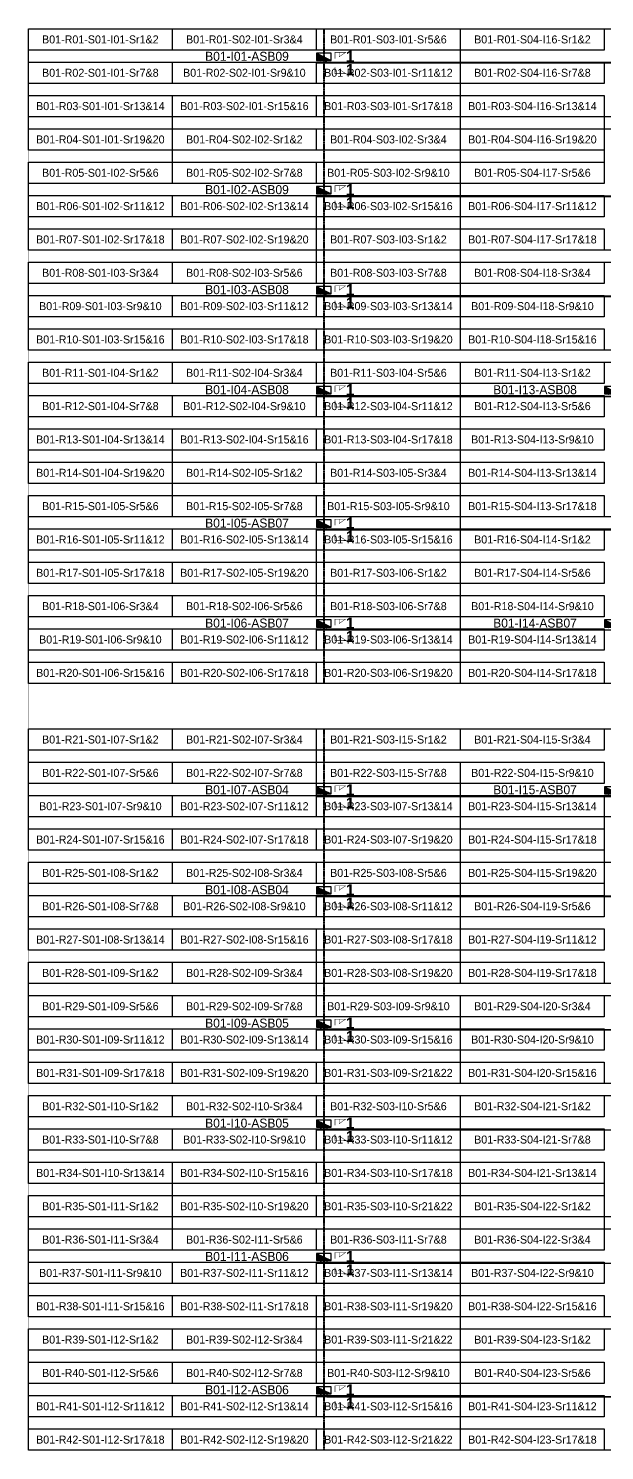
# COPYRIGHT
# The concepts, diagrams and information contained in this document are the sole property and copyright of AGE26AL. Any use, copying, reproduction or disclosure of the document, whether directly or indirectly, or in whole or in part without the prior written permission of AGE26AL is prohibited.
# Model space of a CAD drawing. Header units: metres. Extents: x 531856 to 532245, y 2674174 to 2674494.
# Drawn here: x 531856.2 to 531985.8, y 2674174.2 to 2674494.2 of the extents above; entities that cross this region are included whole.
import ezdxf
from ezdxf.enums import TextEntityAlignment as Align

# ---------------------------------------------------------------- set-up
doc = ezdxf.new("R2010")
doc.units = ezdxf.units.M
doc.linetypes.add('CENTER', pattern=[2, 1.25, -0.25, 0.25, -0.25])
doc.layers.add('Boundary-12.5 MW Block', color=6, linetype='Continuous', lineweight=9)
doc.layers.add('PILE', color=1, linetype='Continuous', lineweight=15)
for name, color, linetype in [('DC Trench BL-01', 40, 'Continuous'), ('E-Inverter Grouping', 2, 'Continuous'), ('Inverter Block-01', 7, 'Continuous'), ('LT Cable(AG) INV to LT Panel BL-01', 2, 'Continuous'), ('Messenger Wire Block-01 (Master Path)', 30, 'Continuous'), ('Messenger Wire Block-01 (MW Path)', 191, 'Continuous'), ('MMS Table Block-01', 8, 'Continuous'), ('Plan Line - DC BL-01', 40, 'Continuous'), ('Section Marking BL-01', 2, 'Continuous')]:
    doc.layers.add(name, color=color, linetype=linetype)
doc.styles.add('BoldTextStyle', font='arialbd.ttf')
doc.styles.get("Standard").update_dxf_attribs({"font": 'Adani Regular.ttf'})

# ---------------------------------------------------------------- blocks, each defined once
blk = doc.blocks.new('MMS Table (32.292 x 4.788)')
at = {"color": 0}
blk.add_lwpolyline([(0, -0.002), (0, 4.786), (32.292, 4.786), (32.292, -0.002)], close=True, dxfattribs=at)
at = {"color": 7}
blk.add_attdef('ID1', text='', height=1.8, dxfattribs=at).set_placement((16.146, 2.392), align=Align.MIDDLE_CENTER)
blk = doc.blocks.new('Inverter Block')
h = blk.add_hatch(color=0)
h.dxf.hatch_style = 1
h.paths.add_polyline_path([(-1.46, 2.27), (-1.46, 0.85), (1.46, 0.85)])
at = {"color": 0}
blk.add_lwpolyline([(1.46, 2.27), (-1.46, 2.27), (-1.46, 0.85), (1.46, 0.85)], close=True, dxfattribs=at)
blk.add_lwpolyline([(-1.46, 2.27), (1.46, 0.85)], dxfattribs=at)
at = {"layer": 'PILE'}
for centre in [(-0.61, 0.85), (0.61, 0.85)]:
    blk.add_circle(centre, 0.156, dxfattribs=at)
at = {"color": 7}
blk.add_attdef('ID', (-1.46, 3.01), '', height=1.8, dxfattribs=at)

msp = doc.modelspace()

# ---------------------------------------------------------------- linework, layer by layer
at = {"layer": 'Boundary-12.5 MW Block', "const_width": 0.05}
msp.add_lwpolyline([(531856.27, 2674494.08), (532244.88, 2674494.08), (532244.88, 2674174.29), (531856.27, 2674174.29)], close=True, dxfattribs=at)
at = {"layer": 'DC Trench BL-01', "color": 40, "const_width": 0.15}
for points in [[(531922.84, 2674494.08), (531922.54, 2674494.08), (531922.54, 2674346.79), (531922.84, 2674346.79)], [(531922.84, 2674336.58), (531922.54, 2674336.58), (531922.54, 2674174.29), (531922.84, 2674174.29)]]:
    msp.add_lwpolyline(points, close=True, dxfattribs=at)
at = {"layer": 'E-Inverter Grouping', "color": 3}
for points in [[(531953.35, 2674494.08), (531953.35, 2674474.29), (531888.56, 2674474.29), (531888.56, 2674466.79), (531856.27, 2674466.79), (531856.27, 2674494.08)], [(532050.52, 2674494.08), (532050.52, 2674474.29), (531985.74, 2674474.29), (531985.74, 2674466.79), (531953.45, 2674466.79), (531953.45, 2674494.08)], [(531953.35, 2674471.58), (531953.35, 2674451.79), (531920.96, 2674451.79), (531920.96, 2674444.29), (531856.27, 2674444.29), (531856.27, 2674464.08), (531888.66, 2674464.08), (531888.66, 2674471.58)], [(532050.52, 2674471.58), (532050.52, 2674451.79), (532018.13, 2674451.79), (532018.13, 2674444.29), (531953.45, 2674444.29), (531953.45, 2674464.08), (531985.84, 2674464.08), (531985.84, 2674471.58)], [(531953.35, 2674421.79), (531856.27, 2674421.79), (531856.27, 2674441.58), (531921.06, 2674441.58), (531921.06, 2674449.08), (531953.35, 2674449.08)], [(532050.52, 2674421.79), (531953.45, 2674421.79), (531953.45, 2674441.58), (532018.23, 2674441.58), (532018.23, 2674449.08), (532050.52, 2674449.08)], [(531953.35, 2674419.08), (531953.35, 2674399.29), (531888.56, 2674399.29), (531888.56, 2674391.79), (531856.27, 2674391.79), (531856.27, 2674419.08)], [(532018.13, 2674384.29), (531953.45, 2674384.29), (531953.45, 2674419.08), (532018.13, 2674419.08)], [(531953.35, 2674396.58), (531953.35, 2674376.79), (531920.96, 2674376.79), (531920.96, 2674369.29), (531856.27, 2674369.29), (531856.27, 2674389.08), (531888.66, 2674389.08), (531888.66, 2674396.58)], [(532018.13, 2674346.79), (531953.45, 2674346.79), (531953.45, 2674381.58), (532018.13, 2674381.58)], [(531953.35, 2674346.79), (531856.27, 2674346.79), (531856.27, 2674366.58), (531921.06, 2674366.58), (531921.06, 2674374.08), (531953.35, 2674374.08)], [(531920.96, 2674321.58), (531953.35, 2674321.58), (531953.35, 2674309.29), (531856.27, 2674309.29), (531856.27, 2674336.58), (531920.96, 2674336.58)], [(532018.13, 2674336.58), (532018.13, 2674316.79), (531985.74, 2674316.79), (531985.74, 2674301.79), (531953.45, 2674301.79), (531953.45, 2674324.29), (531921.06, 2674324.29), (531921.06, 2674336.58)], [(531953.35, 2674279.29), (531921.06, 2674279.29), (531921.06, 2674286.79), (531856.27, 2674286.79), (531856.27, 2674306.58), (531953.35, 2674306.58)], [(532050.52, 2674306.58), (532050.52, 2674286.79), (532018.13, 2674286.79), (532018.13, 2674279.29), (531953.45, 2674279.29), (531953.45, 2674299.08), (531985.84, 2674299.08), (531985.84, 2674306.58)], [(532050.52, 2674256.79), (531953.45, 2674256.79), (531953.45, 2674276.58), (532018.23, 2674276.58), (532018.23, 2674284.08), (532050.52, 2674284.08)]]:
    msp.add_lwpolyline(points, close=True, dxfattribs=at)
at = {"layer": 'E-Inverter Grouping'}
for points in [[(531920.96, 2674276.58), (531953.35, 2674276.58), (531953.35, 2674256.79), (531856.27, 2674256.79), (531856.27, 2674284.08), (531920.96, 2674284.08)], [(531953.35, 2674226.79), (531888.66, 2674226.79), (531888.66, 2674234.29), (531856.27, 2674234.29), (531856.27, 2674254.08), (531953.35, 2674254.08)], [(532050.52, 2674226.79), (531985.84, 2674226.79), (531985.84, 2674234.29), (531953.45, 2674234.29), (531953.45, 2674254.08), (532050.52, 2674254.08)], [(531953.35, 2674196.79), (531921.06, 2674196.79), (531921.06, 2674204.29), (531856.27, 2674204.29), (531856.27, 2674231.58), (531888.56, 2674231.58), (531888.56, 2674224.08), (531953.35, 2674224.08)], [(532050.52, 2674196.79), (532018.23, 2674196.79), (532018.23, 2674204.29), (531953.45, 2674204.29), (531953.45, 2674231.58), (531985.74, 2674231.58), (531985.74, 2674224.08), (532050.52, 2674224.08)], [(531920.96, 2674194.08), (531953.35, 2674194.08), (531953.35, 2674174.29), (531856.27, 2674174.29), (531856.27, 2674201.58), (531920.96, 2674201.58)], [(532018.13, 2674194.08), (532050.52, 2674194.08), (532050.52, 2674174.29), (531953.45, 2674174.29), (531953.45, 2674201.58), (532018.13, 2674201.58)]]:
    msp.add_lwpolyline(points, close=True, dxfattribs=at)
at = {"layer": 'LT Cable(AG) INV to LT Panel BL-01', "color": 2}
for points in [[(532041.28, 2674369.28), (532040.18, 2674369.28, -0.215162), (532039.5, 2674369.58), (532038.6, 2674370.61, 0.103275), (532038.24, 2674370.69), (532032.49, 2674370.69, -0.414214), (532031.59, 2674371.59), (532031.59, 2674382.87, -0.021393), (532031.59, 2674382.95), (532031.64, 2674383.46, 0.021393), (532031.64, 2674383.53), (532031.64, 2674485.59, 0.414214), (532030.74, 2674486.49), (531923.59, 2674486.49, -0.414214), (531922.69, 2674487.39), (531922.69, 2674487.73)], [(532041.28, 2674369.23), (532040.16, 2674369.23, -0.216034), (532039.49, 2674369.54), (532038.59, 2674370.56, 0.103275), (532038.23, 2674370.64), (532032.44, 2674370.64, -0.414214), (532031.54, 2674371.54), (532031.54, 2674382.88, -0.021393), (532031.54, 2674382.95), (532031.59, 2674383.46, 0.021393), (532031.59, 2674383.54), (532031.59, 2674455.54, 0.414214), (532030.69, 2674456.44), (531923.59, 2674456.44, -0.414214), (531922.69, 2674457.34), (531922.69, 2674457.73)], [(532043.27, 2674369.18), (532040.15, 2674369.18, -0.216919), (532039.47, 2674369.49), (532038.58, 2674370.51, 0.103275), (532038.22, 2674370.59), (532032.39, 2674370.59, -0.414214), (532031.49, 2674371.49), (532031.49, 2674382.88, -0.021393), (532031.49, 2674382.95), (532031.54, 2674383.46, 0.021393), (532031.54, 2674383.54), (532031.54, 2674432.99, 0.414214), (532030.64, 2674433.89), (531923.59, 2674433.89, -0.414214), (531922.69, 2674434.79), (531922.69, 2674435.23)], [(532043.27, 2674369.13), (532040.13, 2674369.13, -0.217817), (532039.45, 2674369.44), (532038.57, 2674370.46, 0.103275), (532038.21, 2674370.54), (532032.34, 2674370.54, -0.414214), (532031.44, 2674371.44), (532031.44, 2674382.88, -0.021393), (532031.44, 2674382.96), (532031.49, 2674383.46, 0.021393), (532031.49, 2674383.54), (532031.49, 2674410.44, 0.414214), (532030.59, 2674411.34), (531923.59, 2674411.34, -0.414214), (531922.69, 2674412.24), (531922.69, 2674412.73)], [(532045.43, 2674369.11), (532040.12, 2674369.11, -0.218271), (532039.44, 2674369.42), (532038.56, 2674370.44, 0.103275), (532038.2, 2674370.51), (532032.31, 2674370.51, -0.414214), (532031.41, 2674371.41), (532031.41, 2674382.88, -0.021393), (532031.42, 2674382.96), (532031.46, 2674383.46, 0.021393), (532031.46, 2674383.54), (532031.46, 2674387.92, 0.414214), (532030.56, 2674388.82), (532017.37, 2674388.82, 0.414214), (532016.47, 2674387.92), (532016.47, 2674382.22, -0.414214), (532015.57, 2674381.32), (531923.59, 2674381.32, -0.414214), (531922.69, 2674382.22), (531922.69, 2674382.73)], [(532045.43, 2674369.06), (532040.11, 2674369.06, -0.219189), (532039.42, 2674369.37), (532038.55, 2674370.39, 0.103275), (532038.19, 2674370.46), (532032.26, 2674370.46, -0.414214), (532031.36, 2674371.36), (532031.36, 2674382.88, -0.021393), (532031.37, 2674382.96), (532031.41, 2674383.47, 0.021393), (532031.41, 2674383.54), (532031.41, 2674387.87, 0.414214), (532030.51, 2674388.77), (532017.42, 2674388.77, 0.414214), (532016.52, 2674387.87), (532016.52, 2674359.67, -0.414214), (532015.62, 2674358.77), (531923.59, 2674358.77, -0.414214), (531922.69, 2674359.67), (531922.69, 2674360.23)], [(532046.31, 2674367.88), (532040.66, 2674367.88, -0.105798), (532040.29, 2674367.95), (532038.49, 2674368.76, 0.042157), (532038.33, 2674368.78), (532032.28, 2674368.78, 0.414214), (532031.38, 2674367.88), (532031.38, 2674338.22, 0.021647), (532031.38, 2674338.15), (532031.42, 2674337.65, -0.021647), (532031.43, 2674337.57), (532031.43, 2674322.38, -0.414214), (532030.53, 2674321.48), (531923.59, 2674321.48, -0.414214), (531922.69, 2674322.38), (531922.69, 2674322.73)], [(532046.31, 2674367.83), (532040.64, 2674367.83, -0.106135), (532040.28, 2674367.9), (532038.48, 2674368.71, 0.042157), (532038.33, 2674368.73), (532032.33, 2674368.73, 0.414214), (532031.43, 2674367.83), (532031.43, 2674338.23, 0.021647), (532031.43, 2674338.15), (532031.47, 2674337.65, -0.021647), (532031.48, 2674337.57), (532031.48, 2674299.83, -0.414214), (532030.58, 2674298.93), (531923.59, 2674298.93, -0.414214), (531922.69, 2674299.83), (531922.69, 2674300.23)], [(532044.37, 2674367.78), (532040.63, 2674367.78, -0.106475), (532040.26, 2674367.86), (532038.48, 2674368.66, 0.042157), (532038.33, 2674368.68), (532032.38, 2674368.68, 0.414214), (532031.48, 2674367.78), (532031.48, 2674338.23, 0.021647), (532031.48, 2674338.15), (532031.52, 2674337.65, -0.021647), (532031.53, 2674337.58), (532031.53, 2674269.78, -0.414214), (532030.63, 2674268.88), (531923.59, 2674268.88, -0.414214), (531922.69, 2674269.78), (531922.69, 2674270.23)], [(532044.37, 2674367.73), (532040.62, 2674367.73, -0.106819), (532040.25, 2674367.81), (532038.47, 2674368.61, 0.042157), (532038.32, 2674368.63), (532032.43, 2674368.63, 0.414214), (532031.53, 2674367.73), (532031.53, 2674338.23, 0.021647), (532031.53, 2674338.15), (532031.57, 2674337.66, -0.021647), (532031.58, 2674337.58), (532031.58, 2674247.23, -0.414214), (532030.68, 2674246.33), (531923.59, 2674246.33, -0.414214), (531922.69, 2674247.23), (531922.69, 2674247.73)], [(532042.3, 2674367.68), (532040.61, 2674367.68, -0.107167), (532040.24, 2674367.76), (532038.47, 2674368.56, 0.042157), (532038.32, 2674368.58), (532032.48, 2674368.58, 0.414214), (532031.58, 2674367.68), (532031.58, 2674338.23, 0.021647), (532031.58, 2674338.16), (532031.62, 2674337.66, -0.021647), (532031.63, 2674337.58), (532031.63, 2674217.18, -0.414214), (532030.73, 2674216.28), (531923.59, 2674216.28, -0.414214), (531922.69, 2674217.18), (531922.69, 2674217.73)], [(532042.3, 2674367.63), (532040.6, 2674367.63, -0.107518), (532040.23, 2674367.71), (532038.46, 2674368.51, 0.042157), (532038.31, 2674368.53), (532032.53, 2674368.53, 0.414214), (532031.63, 2674367.63), (532031.63, 2674338.24, 0.021647), (532031.63, 2674338.16), (532031.67, 2674337.66, -0.021647), (532031.68, 2674337.58), (532031.68, 2674187.13, -0.414214), (532030.78, 2674186.23), (531923.59, 2674186.23, -0.414214), (531922.69, 2674187.13), (531922.69, 2674187.73)]]:
    msp.add_lwpolyline(points, format="xyb", dxfattribs=at)
at = {"layer": 'Messenger Wire Block-01 (Master Path)'}
for points in [[(531921.06, 2674486.38), (532031.53, 2674486.38)], [(531921.06, 2674456.38), (532031.53, 2674456.38)], [(531921.06, 2674433.88), (532031.53, 2674433.88)], [(531921.06, 2674411.38), (532031.53, 2674411.38)], [(531921.06, 2674381.38), (532016.41, 2674381.38)], [(531921.06, 2674358.88), (532016.41, 2674358.88)], [(531921.06, 2674321.38), (532031.53, 2674321.38)], [(531921.06, 2674298.88), (532031.53, 2674298.88)], [(531921.06, 2674268.88), (532031.53, 2674268.88)], [(531921.06, 2674246.38), (532031.53, 2674246.38)], [(531921.06, 2674216.38), (532031.53, 2674216.38)], [(531921.06, 2674186.38), (532031.53, 2674186.38)]]:
    msp.add_lwpolyline(points, dxfattribs=at)
at = {"layer": 'Messenger Wire Block-01 (MW Path)', "const_width": 0.1}
for points in [[(531921.06, 2674486.38), (532031.53, 2674486.38)], [(531921.06, 2674456.38), (532031.53, 2674456.38)], [(531921.06, 2674433.88), (532031.53, 2674433.88)], [(531921.06, 2674411.38), (532031.53, 2674411.38)], [(531921.06, 2674381.38), (532016.41, 2674381.38)], [(531921.06, 2674358.88), (532016.41, 2674358.88)], [(531921.06, 2674321.38), (532031.53, 2674321.38)], [(531921.06, 2674298.88), (532031.53, 2674298.88)], [(531921.06, 2674268.88), (532031.53, 2674268.88)], [(531921.06, 2674246.38), (532031.53, 2674246.38)], [(531921.06, 2674216.38), (532031.53, 2674216.38)], [(531921.06, 2674186.38), (532031.53, 2674186.38)]]:
    msp.add_lwpolyline(points, dxfattribs=at)
at = {"layer": 'Plan Line - DC BL-01', "color": 6, "linetype": 'CENTER'}
for points in [[(531922.69, 2674494.08), (531922.69, 2674346.79)], [(531922.69, 2674336.58), (531922.69, 2674174.29)]]:
    msp.add_lwpolyline(points, dxfattribs=at)
at = {"layer": 'Section Marking BL-01', "color": 94, "lineweight": 35, "true_color": 0x00a500, "const_width": 0.1}
for points in [[(531925.19, 2674487.38), (531925.19, 2674488.77), (531927.59, 2674488.77), (531926.11, 2674487.76), (531926.11, 2674488.77)], [(531925.19, 2674485.38), (531925.19, 2674483.99), (531927.59, 2674483.99), (531926.11, 2674485), (531926.11, 2674483.99)], [(531925.19, 2674457.38), (531925.19, 2674458.77), (531927.59, 2674458.77), (531926.11, 2674457.76), (531926.11, 2674458.77)], [(531925.19, 2674455.38), (531925.19, 2674453.99), (531927.59, 2674453.99), (531926.11, 2674455), (531926.11, 2674453.99)], [(531925.19, 2674434.88), (531925.19, 2674436.27), (531927.59, 2674436.27), (531926.11, 2674435.26), (531926.11, 2674436.27)], [(531925.19, 2674432.88), (531925.19, 2674431.49), (531927.59, 2674431.49), (531926.11, 2674432.5), (531926.11, 2674431.49)], [(531925.19, 2674412.38), (531925.19, 2674413.77), (531927.59, 2674413.77), (531926.11, 2674412.76), (531926.11, 2674413.77)], [(531925.19, 2674410.38), (531925.19, 2674408.99), (531927.59, 2674408.99), (531926.11, 2674410), (531926.11, 2674408.99)], [(531925.19, 2674382.38), (531925.19, 2674383.77), (531927.59, 2674383.77), (531926.11, 2674382.76), (531926.11, 2674383.77)], [(531925.19, 2674380.38), (531925.19, 2674378.99), (531927.59, 2674378.99), (531926.11, 2674380), (531926.11, 2674378.99)], [(531925.19, 2674359.88), (531925.19, 2674361.27), (531927.59, 2674361.27), (531926.11, 2674360.26), (531926.11, 2674361.27)], [(531925.19, 2674357.88), (531925.19, 2674356.49), (531927.59, 2674356.49), (531926.11, 2674357.5), (531926.11, 2674356.49)], [(531925.19, 2674322.38), (531925.19, 2674323.77), (531927.59, 2674323.77), (531926.11, 2674322.76), (531926.11, 2674323.77)], [(531925.19, 2674320.38), (531925.19, 2674318.99), (531927.59, 2674318.99), (531926.11, 2674320), (531926.11, 2674318.99)], [(531925.19, 2674299.88), (531925.19, 2674301.27), (531927.59, 2674301.27), (531926.11, 2674300.26), (531926.11, 2674301.27)], [(531925.19, 2674297.88), (531925.19, 2674296.49), (531927.59, 2674296.49), (531926.11, 2674297.5), (531926.11, 2674296.49)], [(531925.19, 2674269.88), (531925.19, 2674271.27), (531927.59, 2674271.27), (531926.11, 2674270.26), (531926.11, 2674271.27)], [(531925.19, 2674267.88), (531925.19, 2674266.49), (531927.59, 2674266.49), (531926.11, 2674267.5), (531926.11, 2674266.49)], [(531925.19, 2674247.38), (531925.19, 2674248.77), (531927.59, 2674248.77), (531926.11, 2674247.76), (531926.11, 2674248.77)], [(531925.19, 2674245.38), (531925.19, 2674243.99), (531927.59, 2674243.99), (531926.11, 2674245), (531926.11, 2674243.99)], [(531925.19, 2674217.38), (531925.19, 2674218.77), (531927.59, 2674218.77), (531926.11, 2674217.76), (531926.11, 2674218.77)], [(531925.19, 2674215.38), (531925.19, 2674213.99), (531927.59, 2674213.99), (531926.11, 2674215), (531926.11, 2674213.99)], [(531925.19, 2674187.38), (531925.19, 2674188.77), (531927.59, 2674188.77), (531926.11, 2674187.76), (531926.11, 2674188.77)], [(531925.19, 2674185.38), (531925.19, 2674183.99), (531927.59, 2674183.99), (531926.11, 2674185), (531926.11, 2674183.99)]]:
    msp.add_lwpolyline(points, dxfattribs=at)

# ---------------------------------------------------------------- block references
at = {"layer": 'Inverter Block-01'}
ref = msp.add_blockref('Inverter Block', (531922.69, 2674486.02), dxfattribs=dict(at, xscale=1.124999999976148, yscale=1.124999999976148, zscale=1.124999999976148))
ref.add_attrib('ID', 'B01-I01-ASB09', (531895.99, 2674486.87), dxfattribs={"layer": '0', "color": 7, "height": 2.025})
ref = msp.add_blockref('Inverter Block', (531922.69, 2674456.02), dxfattribs=dict(at, xscale=1.124999999976148, yscale=1.124999999976148, zscale=1.124999999976148))
ref.add_attrib('ID', 'B01-I02-ASB09', (531895.99, 2674456.87), dxfattribs={"layer": '0', "color": 7, "height": 2.025})
ref = msp.add_blockref('Inverter Block', (531922.69, 2674433.52), dxfattribs=dict(at, xscale=1.124999999976148, yscale=1.124999999976148, zscale=1.124999999976148))
ref.add_attrib('ID', 'B01-I03-ASB08', (531895.99, 2674434.37), dxfattribs={"layer": '0', "color": 7, "height": 2.025})
ref = msp.add_blockref('Inverter Block', (531922.69, 2674411.02), dxfattribs=dict(at, xscale=1.124999999976148, yscale=1.124999999976148, zscale=1.124999999976148))
ref.add_attrib('ID', 'B01-I04-ASB08', (531895.99, 2674411.87), dxfattribs={"layer": '0', "color": 7, "height": 2.025})
ref = msp.add_blockref('Inverter Block', (531987.48, 2674411.02), dxfattribs=dict(at, xscale=1.124999999976148, yscale=1.124999999976148, zscale=1.124999999976148))
ref.add_attrib('ID', 'B01-I13-ASB08', (531960.77, 2674411.87), dxfattribs={"layer": '0', "color": 7, "height": 2.025})
ref = msp.add_blockref('Inverter Block', (531922.69, 2674381.02), dxfattribs=dict(at, xscale=1.124999999976148, yscale=1.124999999976148, zscale=1.124999999976148))
ref.add_attrib('ID', 'B01-I05-ASB07', (531895.99, 2674381.87), dxfattribs={"layer": '0', "color": 7, "height": 2.025})
ref = msp.add_blockref('Inverter Block', (531922.69, 2674358.52), dxfattribs=dict(at, xscale=1.124999999976148, yscale=1.124999999976148, zscale=1.124999999976148))
ref.add_attrib('ID', 'B01-I06-ASB07', (531895.99, 2674359.37), dxfattribs={"layer": '0', "color": 7, "height": 2.025})
ref = msp.add_blockref('Inverter Block', (531987.48, 2674358.52), dxfattribs=dict(at, xscale=1.124999999976148, yscale=1.124999999976148, zscale=1.124999999976148))
ref.add_attrib('ID', 'B01-I14-ASB07', (531960.77, 2674359.37), dxfattribs={"layer": '0', "color": 7, "height": 2.025})
ref = msp.add_blockref('Inverter Block', (531922.69, 2674321.02), dxfattribs=dict(at, xscale=1.124999999976148, yscale=1.124999999976148, zscale=1.124999999976148))
ref.add_attrib('ID', 'B01-I07-ASB04', (531895.99, 2674321.87), dxfattribs={"layer": '0', "color": 7, "height": 2.025})
ref = msp.add_blockref('Inverter Block', (531987.48, 2674321.02), dxfattribs=dict(at, xscale=1.124999999976148, yscale=1.124999999976148, zscale=1.124999999976148))
ref.add_attrib('ID', 'B01-I15-ASB07', (531960.77, 2674321.87), dxfattribs={"layer": '0', "color": 7, "height": 2.025})
ref = msp.add_blockref('Inverter Block', (531922.69, 2674298.52), dxfattribs=dict(at, xscale=1.124999999976148, yscale=1.124999999976148, zscale=1.124999999976148))
ref.add_attrib('ID', 'B01-I08-ASB04', (531895.99, 2674299.37), dxfattribs={"layer": '0', "color": 7, "height": 2.025})
ref = msp.add_blockref('Inverter Block', (531922.69, 2674268.52), dxfattribs=dict(at, xscale=1.124999999976148, yscale=1.124999999976148, zscale=1.124999999976148))
ref.add_attrib('ID', 'B01-I09-ASB05', (531895.99, 2674269.37), dxfattribs={"layer": '0', "color": 7, "height": 2.025})
ref = msp.add_blockref('Inverter Block', (531922.69, 2674246.02), dxfattribs=dict(at, xscale=1.124999999976148, yscale=1.124999999976148, zscale=1.124999999976148))
ref.add_attrib('ID', 'B01-I10-ASB05', (531895.99, 2674246.87), dxfattribs={"layer": '0', "color": 7, "height": 2.025})
ref = msp.add_blockref('Inverter Block', (531922.69, 2674216.02), dxfattribs=dict(at, xscale=1.124999999976148, yscale=1.124999999976148, zscale=1.124999999976148))
ref.add_attrib('ID', 'B01-I11-ASB06', (531895.99, 2674216.87), dxfattribs={"layer": '0', "color": 7, "height": 2.025})
ref = msp.add_blockref('Inverter Block', (531922.69, 2674186.02), dxfattribs=dict(at, xscale=1.124999999976148, yscale=1.124999999976148, zscale=1.124999999976148))
ref.add_attrib('ID', 'B01-I12-ASB06', (531895.99, 2674186.87), dxfattribs={"layer": '0', "color": 7, "height": 2.025})
at = {"layer": 'MMS Table Block-01'}
for p, values in [((531856.27, 2674489.29), {'ID1': 'B01-R01-S01-I01-Sr1&2'}), ((531888.66, 2674489.29), {'ID1': 'B01-R01-S02-I01-Sr3&4'}), ((531921.06, 2674489.29), {'ID1': 'B01-R01-S03-I01-Sr5&6'}), ((531953.45, 2674489.29), {'ID1': 'B01-R01-S04-I16-Sr1&2'}), ((531856.27, 2674481.79), {'ID1': 'B01-R02-S01-I01-Sr7&8'}), ((531888.66, 2674481.79), {'ID1': 'B01-R02-S02-I01-Sr9&10'}), ((531921.06, 2674481.79), {'ID1': 'B01-R02-S03-I01-Sr11&12'}), ((531953.45, 2674481.79), {'ID1': 'B01-R02-S04-I16-Sr7&8'}), ((531856.27, 2674474.29), {'ID1': 'B01-R03-S01-I01-Sr13&14'}), ((531888.66, 2674474.29), {'ID1': 'B01-R03-S02-I01-Sr15&16'}), ((531921.06, 2674474.29), {'ID1': 'B01-R03-S03-I01-Sr17&18'}), ((531953.45, 2674474.29), {'ID1': 'B01-R03-S04-I16-Sr13&14'}), ((531856.27, 2674466.79), {'ID1': 'B01-R04-S01-I01-Sr19&20'}), ((531888.66, 2674466.79), {'ID1': 'B01-R04-S02-I02-Sr1&2'}), ((531921.06, 2674466.79), {'ID1': 'B01-R04-S03-I02-Sr3&4'}), ((531953.45, 2674466.79), {'ID1': 'B01-R04-S04-I16-Sr19&20'}), ((531856.27, 2674459.29), {'ID1': 'B01-R05-S01-I02-Sr5&6'}), ((531888.66, 2674459.29), {'ID1': 'B01-R05-S02-I02-Sr7&8'}), ((531921.06, 2674459.29), {'ID1': 'B01-R05-S03-I02-Sr9&10'}), ((531953.45, 2674459.29), {'ID1': 'B01-R05-S04-I17-Sr5&6'}), ((531856.27, 2674451.79), {'ID1': 'B01-R06-S01-I02-Sr11&12'}), ((531888.66, 2674451.79), {'ID1': 'B01-R06-S02-I02-Sr13&14'}), ((531921.06, 2674451.79), {'ID1': 'B01-R06-S03-I02-Sr15&16'}), ((531953.45, 2674451.79), {'ID1': 'B01-R06-S04-I17-Sr11&12'}), ((531856.27, 2674444.29), {'ID1': 'B01-R07-S01-I02-Sr17&18'}), ((531888.66, 2674444.29), {'ID1': 'B01-R07-S02-I02-Sr19&20'}), ((531921.06, 2674444.29), {'ID1': 'B01-R07-S03-I03-Sr1&2'}), ((531953.45, 2674444.29), {'ID1': 'B01-R07-S04-I17-Sr17&18'}), ((531856.27, 2674436.79), {'ID1': 'B01-R08-S01-I03-Sr3&4'}), ((531888.66, 2674436.79), {'ID1': 'B01-R08-S02-I03-Sr5&6'}), ((531921.06, 2674436.79), {'ID1': 'B01-R08-S03-I03-Sr7&8'}), ((531953.45, 2674436.79), {'ID1': 'B01-R08-S04-I18-Sr3&4'}), ((531856.27, 2674429.29), {'ID1': 'B01-R09-S01-I03-Sr9&10'}), ((531888.66, 2674429.29), {'ID1': 'B01-R09-S02-I03-Sr11&12'}), ((531921.06, 2674429.29), {'ID1': 'B01-R09-S03-I03-Sr13&14'}), ((531953.45, 2674429.29), {'ID1': 'B01-R09-S04-I18-Sr9&10'}), ((531856.27, 2674421.79), {'ID1': 'B01-R10-S01-I03-Sr15&16'}), ((531888.66, 2674421.79), {'ID1': 'B01-R10-S02-I03-Sr17&18'}), ((531921.06, 2674421.79), {'ID1': 'B01-R10-S03-I03-Sr19&20'}), ((531953.45, 2674421.79), {'ID1': 'B01-R10-S04-I18-Sr15&16'}), ((531856.27, 2674414.29), {'ID1': 'B01-R11-S01-I04-Sr1&2'}), ((531888.66, 2674414.29), {'ID1': 'B01-R11-S02-I04-Sr3&4'}), ((531921.06, 2674414.29), {'ID1': 'B01-R11-S03-I04-Sr5&6'}), ((531953.45, 2674414.29), {'ID1': 'B01-R11-S04-I13-Sr1&2'}), ((531856.27, 2674406.79), {'ID1': 'B01-R12-S01-I04-Sr7&8'}), ((531888.66, 2674406.79), {'ID1': 'B01-R12-S02-I04-Sr9&10'}), ((531921.06, 2674406.79), {'ID1': 'B01-R12-S03-I04-Sr11&12'}), ((531953.45, 2674406.79), {'ID1': 'B01-R12-S04-I13-Sr5&6'}), ((531856.27, 2674399.29), {'ID1': 'B01-R13-S01-I04-Sr13&14'}), ((531888.66, 2674399.29), {'ID1': 'B01-R13-S02-I04-Sr15&16'}), ((531921.06, 2674399.29), {'ID1': 'B01-R13-S03-I04-Sr17&18'}), ((531953.45, 2674399.29), {'ID1': 'B01-R13-S04-I13-Sr9&10'}), ((531856.27, 2674391.79), {'ID1': 'B01-R14-S01-I04-Sr19&20'}), ((531888.66, 2674391.79), {'ID1': 'B01-R14-S02-I05-Sr1&2'}), ((531921.06, 2674391.79), {'ID1': 'B01-R14-S03-I05-Sr3&4'}), ((531953.45, 2674391.79), {'ID1': 'B01-R14-S04-I13-Sr13&14'}), ((531856.27, 2674384.29), {'ID1': 'B01-R15-S01-I05-Sr5&6'}), ((531888.66, 2674384.29), {'ID1': 'B01-R15-S02-I05-Sr7&8'}), ((531921.06, 2674384.29), {'ID1': 'B01-R15-S03-I05-Sr9&10'}), ((531953.45, 2674384.29), {'ID1': 'B01-R15-S04-I13-Sr17&18'}), ((531856.27, 2674376.79), {'ID1': 'B01-R16-S01-I05-Sr11&12'}), ((531888.66, 2674376.79), {'ID1': 'B01-R16-S02-I05-Sr13&14'}), ((531921.06, 2674376.79), {'ID1': 'B01-R16-S03-I05-Sr15&16'}), ((531953.45, 2674376.79), {'ID1': 'B01-R16-S04-I14-Sr1&2'}), ((531856.27, 2674369.29), {'ID1': 'B01-R17-S01-I05-Sr17&18'}), ((531888.66, 2674369.29), {'ID1': 'B01-R17-S02-I05-Sr19&20'}), ((531921.06, 2674369.29), {'ID1': 'B01-R17-S03-I06-Sr1&2'}), ((531953.45, 2674369.29), {'ID1': 'B01-R17-S04-I14-Sr5&6'}), ((531856.27, 2674361.79), {'ID1': 'B01-R18-S01-I06-Sr3&4'}), ((531888.66, 2674361.79), {'ID1': 'B01-R18-S02-I06-Sr5&6'}), ((531921.06, 2674361.79), {'ID1': 'B01-R18-S03-I06-Sr7&8'}), ((531953.45, 2674361.79), {'ID1': 'B01-R18-S04-I14-Sr9&10'}), ((531856.27, 2674354.29), {'ID1': 'B01-R19-S01-I06-Sr9&10'}), ((531888.66, 2674354.29), {'ID1': 'B01-R19-S02-I06-Sr11&12'}), ((531921.06, 2674354.29), {'ID1': 'B01-R19-S03-I06-Sr13&14'}), ((531953.45, 2674354.29), {'ID1': 'B01-R19-S04-I14-Sr13&14'}), ((531856.27, 2674346.79), {'ID1': 'B01-R20-S01-I06-Sr15&16'}), ((531888.66, 2674346.79), {'ID1': 'B01-R20-S02-I06-Sr17&18'}), ((531921.06, 2674346.79), {'ID1': 'B01-R20-S03-I06-Sr19&20'}), ((531953.45, 2674346.79), {'ID1': 'B01-R20-S04-I14-Sr17&18'}), ((531856.27, 2674331.79), {'ID1': 'B01-R21-S01-I07-Sr1&2'}), ((531888.66, 2674331.79), {'ID1': 'B01-R21-S02-I07-Sr3&4'}), ((531921.06, 2674331.79), {'ID1': 'B01-R21-S03-I15-Sr1&2'}), ((531953.45, 2674331.79), {'ID1': 'B01-R21-S04-I15-Sr3&4'}), ((531856.27, 2674324.29), {'ID1': 'B01-R22-S01-I07-Sr5&6'}), ((531888.66, 2674324.29), {'ID1': 'B01-R22-S02-I07-Sr7&8'}), ((531921.06, 2674324.29), {'ID1': 'B01-R22-S03-I15-Sr7&8'}), ((531953.45, 2674324.29), {'ID1': 'B01-R22-S04-I15-Sr9&10'}), ((531856.27, 2674316.79), {'ID1': 'B01-R23-S01-I07-Sr9&10'}), ((531888.66, 2674316.79), {'ID1': 'B01-R23-S02-I07-Sr11&12'}), ((531921.06, 2674316.79), {'ID1': 'B01-R23-S03-I07-Sr13&14'}), ((531953.45, 2674316.79), {'ID1': 'B01-R23-S04-I15-Sr13&14'}), ((531856.27, 2674309.29), {'ID1': 'B01-R24-S01-I07-Sr15&16'}), ((531888.66, 2674309.29), {'ID1': 'B01-R24-S02-I07-Sr17&18'}), ((531921.06, 2674309.29), {'ID1': 'B01-R24-S03-I07-Sr19&20'}), ((531953.45, 2674309.29), {'ID1': 'B01-R24-S04-I15-Sr17&18'}), ((531856.27, 2674301.79), {'ID1': 'B01-R25-S01-I08-Sr1&2'}), ((531888.66, 2674301.79), {'ID1': 'B01-R25-S02-I08-Sr3&4'}), ((531921.06, 2674301.79), {'ID1': 'B01-R25-S03-I08-Sr5&6'}), ((531953.45, 2674301.79), {'ID1': 'B01-R25-S04-I15-Sr19&20'}), ((531856.27, 2674294.29), {'ID1': 'B01-R26-S01-I08-Sr7&8'}), ((531888.66, 2674294.29), {'ID1': 'B01-R26-S02-I08-Sr9&10'}), ((531921.06, 2674294.29), {'ID1': 'B01-R26-S03-I08-Sr11&12'}), ((531953.45, 2674294.29), {'ID1': 'B01-R26-S04-I19-Sr5&6'}), ((531856.27, 2674286.79), {'ID1': 'B01-R27-S01-I08-Sr13&14'}), ((531888.66, 2674286.79), {'ID1': 'B01-R27-S02-I08-Sr15&16'}), ((531921.06, 2674286.79), {'ID1': 'B01-R27-S03-I08-Sr17&18'}), ((531953.45, 2674286.79), {'ID1': 'B01-R27-S04-I19-Sr11&12'}), ((531856.27, 2674279.29), {'ID1': 'B01-R28-S01-I09-Sr1&2'}), ((531888.66, 2674279.29), {'ID1': 'B01-R28-S02-I09-Sr3&4'}), ((531921.06, 2674279.29), {'ID1': 'B01-R28-S03-I08-Sr19&20'}), ((531953.45, 2674279.29), {'ID1': 'B01-R28-S04-I19-Sr17&18'}), ((531856.27, 2674271.79), {'ID1': 'B01-R29-S01-I09-Sr5&6'}), ((531888.66, 2674271.79), {'ID1': 'B01-R29-S02-I09-Sr7&8'}), ((531921.06, 2674271.79), {'ID1': 'B01-R29-S03-I09-Sr9&10'}), ((531953.45, 2674271.79), {'ID1': 'B01-R29-S04-I20-Sr3&4'}), ((531856.27, 2674264.29), {'ID1': 'B01-R30-S01-I09-Sr11&12'}), ((531888.66, 2674264.29), {'ID1': 'B01-R30-S02-I09-Sr13&14'}), ((531921.06, 2674264.29), {'ID1': 'B01-R30-S03-I09-Sr15&16'}), ((531953.45, 2674264.29), {'ID1': 'B01-R30-S04-I20-Sr9&10'}), ((531856.27, 2674256.79), {'ID1': 'B01-R31-S01-I09-Sr17&18'}), ((531888.66, 2674256.79), {'ID1': 'B01-R31-S02-I09-Sr19&20'}), ((531921.06, 2674256.79), {'ID1': 'B01-R31-S03-I09-Sr21&22'}), ((531953.45, 2674256.79), {'ID1': 'B01-R31-S04-I20-Sr15&16'}), ((531856.27, 2674249.29), {'ID1': 'B01-R32-S01-I10-Sr1&2'}), ((531888.66, 2674249.29), {'ID1': 'B01-R32-S02-I10-Sr3&4'}), ((531921.06, 2674249.29), {'ID1': 'B01-R32-S03-I10-Sr5&6'}), ((531953.45, 2674249.29), {'ID1': 'B01-R32-S04-I21-Sr1&2'}), ((531856.27, 2674241.79), {'ID1': 'B01-R33-S01-I10-Sr7&8'}), ((531888.66, 2674241.79), {'ID1': 'B01-R33-S02-I10-Sr9&10'}), ((531921.06, 2674241.79), {'ID1': 'B01-R33-S03-I10-Sr11&12'}), ((531953.45, 2674241.79), {'ID1': 'B01-R33-S04-I21-Sr7&8'}), ((531856.27, 2674234.29), {'ID1': 'B01-R34-S01-I10-Sr13&14'}), ((531888.66, 2674234.29), {'ID1': 'B01-R34-S02-I10-Sr15&16'}), ((531921.06, 2674234.29), {'ID1': 'B01-R34-S03-I10-Sr17&18'}), ((531953.45, 2674234.29), {'ID1': 'B01-R34-S04-I21-Sr13&14'}), ((531856.27, 2674226.79), {'ID1': 'B01-R35-S01-I11-Sr1&2'}), ((531888.66, 2674226.79), {'ID1': 'B01-R35-S02-I10-Sr19&20'}), ((531921.06, 2674226.79), {'ID1': 'B01-R35-S03-I10-Sr21&22'}), ((531953.45, 2674226.79), {'ID1': 'B01-R35-S04-I22-Sr1&2'}), ((531856.27, 2674219.29), {'ID1': 'B01-R36-S01-I11-Sr3&4'}), ((531888.66, 2674219.29), {'ID1': 'B01-R36-S02-I11-Sr5&6'}), ((531921.06, 2674219.29), {'ID1': 'B01-R36-S03-I11-Sr7&8'}), ((531953.45, 2674219.29), {'ID1': 'B01-R36-S04-I22-Sr3&4'}), ((531856.27, 2674211.79), {'ID1': 'B01-R37-S01-I11-Sr9&10'}), ((531888.66, 2674211.79), {'ID1': 'B01-R37-S02-I11-Sr11&12'}), ((531921.06, 2674211.79), {'ID1': 'B01-R37-S03-I11-Sr13&14'}), ((531953.45, 2674211.79), {'ID1': 'B01-R37-S04-I22-Sr9&10'}), ((531856.27, 2674204.29), {'ID1': 'B01-R38-S01-I11-Sr15&16'}), ((531888.66, 2674204.29), {'ID1': 'B01-R38-S02-I11-Sr17&18'}), ((531921.06, 2674204.29), {'ID1': 'B01-R38-S03-I11-Sr19&20'}), ((531953.45, 2674204.29), {'ID1': 'B01-R38-S04-I22-Sr15&16'}), ((531856.27, 2674196.79), {'ID1': 'B01-R39-S01-I12-Sr1&2'}), ((531888.66, 2674196.79), {'ID1': 'B01-R39-S02-I12-Sr3&4'}), ((531921.06, 2674196.79), {'ID1': 'B01-R39-S03-I11-Sr21&22'}), ((531953.45, 2674196.79), {'ID1': 'B01-R39-S04-I23-Sr1&2'}), ((531856.27, 2674189.29), {'ID1': 'B01-R40-S01-I12-Sr5&6'}), ((531888.66, 2674189.29), {'ID1': 'B01-R40-S02-I12-Sr7&8'}), ((531921.06, 2674189.29), {'ID1': 'B01-R40-S03-I12-Sr9&10'}), ((531953.45, 2674189.29), {'ID1': 'B01-R40-S04-I23-Sr5&6'}), ((531856.27, 2674181.79), {'ID1': 'B01-R41-S01-I12-Sr11&12'}), ((531888.66, 2674181.79), {'ID1': 'B01-R41-S02-I12-Sr13&14'}), ((531921.06, 2674181.79), {'ID1': 'B01-R41-S03-I12-Sr15&16'}), ((531953.45, 2674181.79), {'ID1': 'B01-R41-S04-I23-Sr11&12'}), ((531856.27, 2674174.29), {'ID1': 'B01-R42-S01-I12-Sr17&18'}), ((531888.66, 2674174.29), {'ID1': 'B01-R42-S02-I12-Sr19&20'}), ((531921.06, 2674174.29), {'ID1': 'B01-R42-S03-I12-Sr21&22'}), ((531953.45, 2674174.29), {'ID1': 'B01-R42-S04-I23-Sr17&18'})]:
    msp.add_blockref('MMS Table (32.292 x 4.788)', p, dxfattribs=at).add_auto_attribs(values)

# ---------------------------------------------------------------- texts
at = {"layer": 'Section Marking BL-01', "color": 94, "true_color": 0x00a500, "style": 'BoldTextStyle'}
for p in [(531928.59, 2674487.88), (531928.59, 2674484.88), (531928.59, 2674457.88), (531928.59, 2674454.88), (531928.59, 2674435.38), (531928.59, 2674432.38), (531928.59, 2674412.88), (531928.59, 2674409.88), (531928.59, 2674382.88), (531928.59, 2674379.88), (531928.59, 2674360.38), (531928.59, 2674357.38), (531928.59, 2674322.88), (531928.59, 2674319.88), (531928.59, 2674300.38), (531928.59, 2674297.38), (531928.59, 2674270.38), (531928.59, 2674267.38), (531928.59, 2674247.88), (531928.59, 2674244.88), (531928.59, 2674217.88), (531928.59, 2674214.88), (531928.59, 2674187.88), (531928.59, 2674184.88)]:
    msp.add_text('1', height=2.5, dxfattribs=at).set_placement(p, align=Align.MIDDLE_CENTER)

doc.saveas('drawing.dxf')
